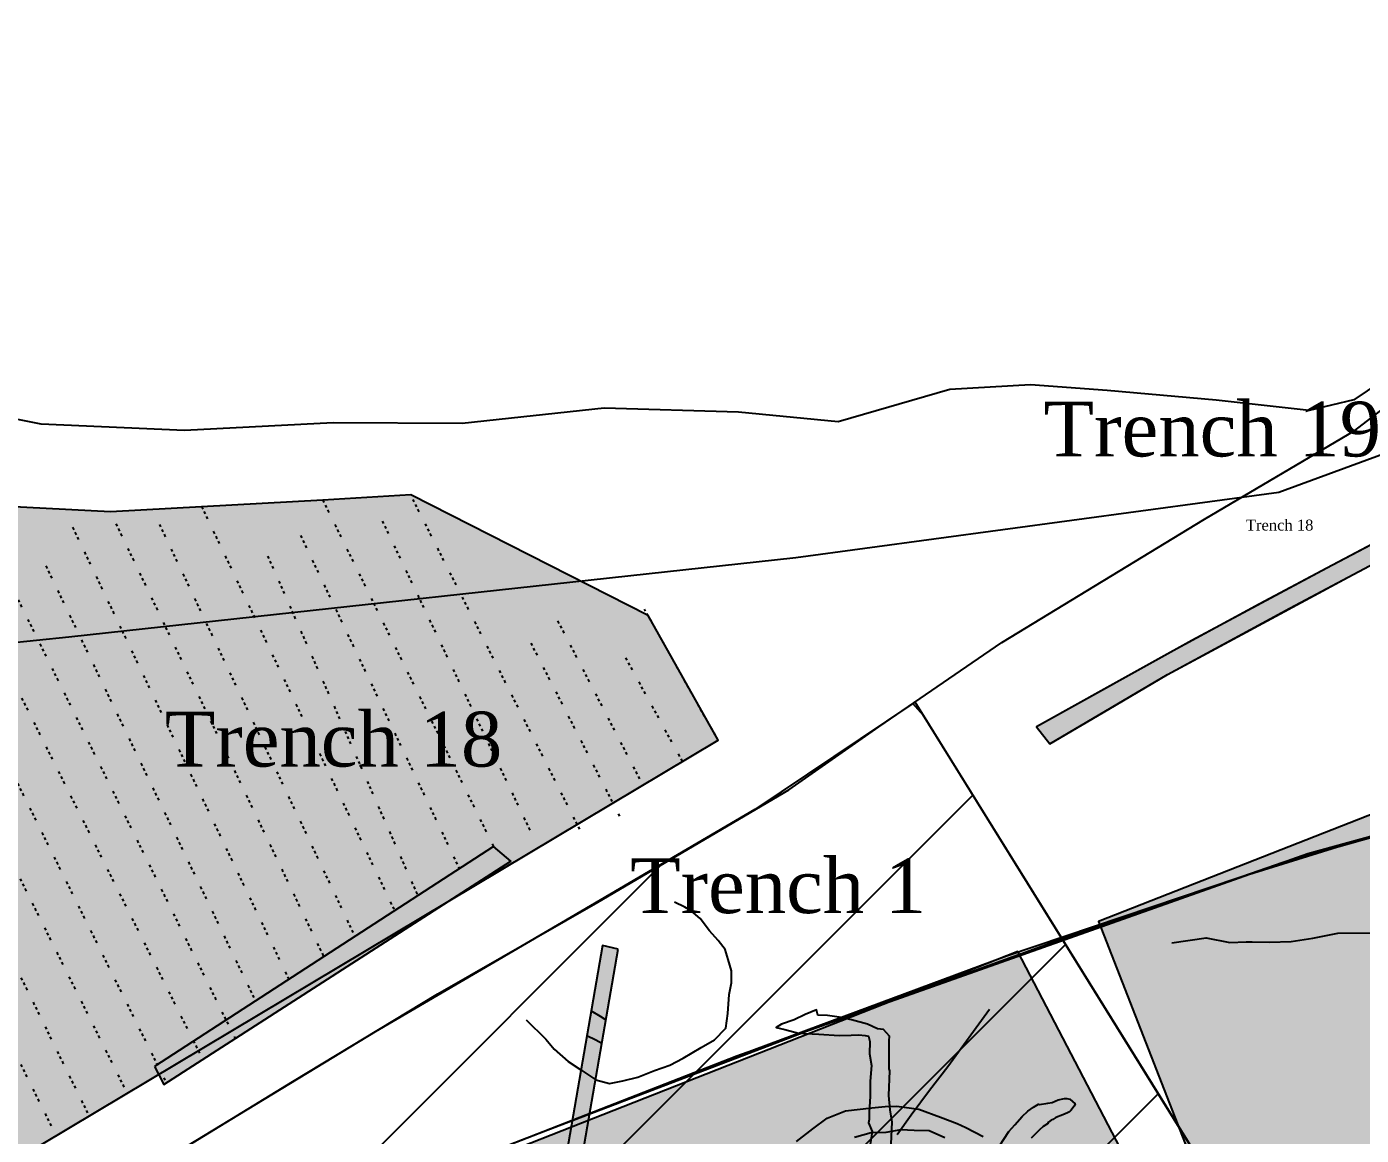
# Model space of a CAD drawing. Header units: feet. Extents: x 442639 to 445151, y 513727 to 516000.
# Drawn here: x 443506.1 to 443628, y 515178.1 to 515279.3 of the extents above; entities that cross this region are included whole.
import ezdxf

# ---------------------------------------------------------------- set-up
doc = ezdxf.new("R2010")
doc.units = ezdxf.units.FT
doc.header["$MEASUREMENT"] = 0
doc.linetypes.add('HMBC3', pattern=[2.5, 0.25, -0.25, 0.25, -0.25, 0.25, -0.25, -1])
for name, color, linetype in [('AI', 14, 'CONTINUOUS'), ('CM1', 8, 'CONTINUOUS'), ('EW_SURVEY2000', 40, 'CONTINUOUS'), ('FEATURES', 7, 'CONTINUOUS'), ('FIELDBOUNDARY', 82, 'CONTINUOUS'), ('FURROW', 8, 'CONTINUOUS'), ('FW_AREA97', 8, 'CONTINUOUS'), ('GEOAREA', 4, 'CONTINUOUS'), ('HEADINGS1', 7, 'CONTINUOUS'), ('PDA', 1, 'CONTINUOUS'), ('PDA2000', 6, 'CONTINUOUS'), ('PLANNINGAREA', 7, 'CONTINUOUS'), ('QUARRYEDGE', 41, 'CONTINUOUS'), ('TEXT', 7, 'CONTINUOUS'), ('TRENCH', 1, 'CONTINUOUS')]:
    doc.layers.add(name, color=color, linetype=linetype)
doc.styles.get("Standard").update_dxf_attribs({"font": 'times.ttf', "height": 2})

msp = doc.modelspace()

# ---------------------------------------------------------------- hatches: boundary and pattern name
at = {"layer": 'EW_SURVEY2000', "ltscale": 100}
h = msp.add_hatch(color=256, dxfattribs=at)
h.paths.add_polyline_path([(443387.49, 515117.76), (443401.94, 515116), (443428.8, 515129.76), (443458.44, 515145.99), (443467.66, 515152.82), (443474.37, 515156.42), (443492.59, 515168.41), (443569.23, 515214.18), (443562.84, 515225.56), (443541.17, 515236.56), (443533.13, 515236.09), (443513.75, 515235.02), (443496.67, 515235.9), (443480.54, 515251.5), (443472.45, 515259.77), (443467.05, 515262.62), (443447.75, 515267.72), (443430.83, 515268.38), (443415.83, 515258.34), (443372.53, 515236.03), (443370.21, 515232.87), (443369.84, 515215.28), (443369.89, 515206.05), (443371.86, 515194.23), (443371.9, 515186.32), (443373.79, 515174.04), (443375.62, 515162.58), (443378.06, 515149.15), (443380.23, 515137.18)])
h.paths.add_polyline_path([(443732.42, 514928.62), (443713.77, 514994.29), (443722.92, 515002.16), (443761.16, 515022.47), (443776.2, 515027.21), (443817.07, 515035.39), (443815.52, 515041.61), (443808.05, 515057.77), (443786.61, 515099.57), (443773.95, 515133.47), (443776.08, 515135.75), (443779.01, 515136.47), (443782.79, 515137.54), (443785.77, 515137.81), (443788.71, 515137.99), (443796.4, 515141.4), (443893.94, 515167.78), (443912.95, 515168.66), (443955.12, 515171), (443952.58, 515123.63), (443912.95, 515117.42), (443913.17, 515094.38), (443914.78, 515061.21), (443914.88, 515055.59), (443915.3, 515049.36), (443915.49, 515042.93), (443915.91, 515014.23), (443948.41, 515031.11), (443953.9, 515015.5), (443915.81, 514997.83), (443917.24, 514971.66), (443797.03, 514953.41), (443797.03, 514952.88), (443798.08, 514946.82)])
at = {"layer": 'FW_AREA97', "ltscale": 100}
h = msp.add_hatch(dxfattribs=at)
h.set_pattern_fill('ANSI31', color=8, scale=125, style=0)
h.paths.add_polyline_path([(443587.98, 515216.42), (443587.01, 515217.52), (443572.6, 515207.83), (443554.94, 515197.49), (443537.91, 515187.54), (443512.94, 515172.36), (443493.96, 515160.98), (443460.41, 515139.8), (443431.98, 515122.34), (443414.9, 515111.47), (443405.38, 515106.05), (443399.1, 515103.48), (443393.6, 515101.23), (443388.41, 515100.39), (443382.73, 515099.19), (443382.07, 515096.91), (443382.4, 515095.15), (443383.54, 515088.92), (443383.56, 515083.88), (443382.19, 515078.12), (443381.03, 515073.43), (443384.22, 515057.63), (443318.71, 515029.56), (443254, 515002.67), (443234.43, 514993.64), (443208.08, 514982), (443180.76, 514970.83), (443151.71, 514959.13), (443125.98, 514948.74), (443135.65, 514903.45), (443139.61, 514884.67), (443178.62, 514701.91), (443209.06, 514703.71), (443226.82, 514704.52), (443230.58, 514708.16), (443242.22, 514710.21), (443252.61, 514710.95), (443261.81, 514711.15), (443272.89, 514709.47), (443279.94, 514710.57), (443284.83, 514712.06), (443293.88, 514712.38), (443306.49, 514711.4), (443312.9, 514711.58), (443321.46, 514712.02), (443331.49, 514712.65), (443343.24, 514714.16), (443419.66, 514722.59), (443437.93, 514724.52), (443451.34, 514726.38), (443463.09, 514728.09), (443474.14, 514729.71), (443483.15, 514730.81), (443493.31, 514731.46), (443499.82, 514717.34), (443505.96, 514717.73), (443516.9, 514718.8), (443528.37, 514721.11), (443537.76, 514722.36), (443555.62, 514723.33), (443565.19, 514722.57), (443571.9, 514721.98), (443575.66, 514722.2), (443577.3, 514722.3), (443621.21, 514712.31), (443656.08, 514706.29), (443682.6, 514701.88), (443707.12, 514697.61), (443718.23, 514696.19), (443714.65, 514598.29), (443713.04, 514556.32), (443712.42, 514504.67), (443712.31, 514456.32), (443712.23, 514418.29), (443716.39, 514403.7), (443727.18, 514401.07), (443733.59, 514379.74), (443741.52, 514358.02), (443744.91, 514351.83), (443767.7, 514356.86), (443784.61, 514360.77), (443804.5, 514365.45), (443826.87, 514370.79), (443845.14, 514375.04), (443861.88, 514378.9), (443915.08, 514200), (443906.52, 514038.62), (443921, 514037.3), (443931.51, 514036.69), (443947.55, 514036.81), (443967.07, 514036.93), (443981.75, 514037.93), (444001.14, 514037.55), (444024.02, 514034.04), (444038.94, 514033.83), (444056.89, 514033.62), (444074.8, 514033.06), (444089.09, 514031.85), (444101.61, 514031.79), (444113.95, 514032.79), (444123.01, 514034.11), (444123.49, 514029.37), (444179.61, 514028.12), (444375.8, 514023.78), (444377.95, 514033.21), (444378.25, 514062.76), (444378.09, 514070.07), (444377.95, 514077.67), (444378.36, 514088.65), (444378.86, 514096.5), (444379.9, 514103.88), (444382.11, 514122.09), (444382.78, 514132.46), (444385.05, 514147.01), (444387.53, 514164.56), (444389.71, 514186.92), (444391.96, 514209.43), (444393.19, 514220.45), (444393.63, 514228.98), (444395.34, 514261.94), (444396.72, 514283.83), (444397.38, 514301.94), (444396.77, 514312.79), (444397.09, 514320.18), (444397.47, 514332.25), (444395.48, 514362.22), (444394.14, 514387.13), (444391.23, 514408.39), (444396.92, 514413.69), (444401.22, 514435.02), (444402.77, 514457.91), (444405.47, 514495.24), (444410.11, 514529.55), (444417.17, 514561.61), (444433.17, 514600.37), (444445.84, 514629.85), (444455.11, 514659.04), (444464.29, 514692.27), (444472.22, 514718.6), (444475.44, 514733.88), (444488.39, 514761.65), (444498.75, 514784.17), (444527.77, 514804.41), (444584.34, 514844.97), (444588.42, 514851.99), (444592.66, 514859.27), (444594.77, 514862.5), (444596.98, 514866.39), (444598.72, 514870.61), (444611.21, 514897.78), (444621.23, 514922.34), (444629.07, 514942.42), (444635.48, 514956.79), (444636.39, 514966.77), (444638.56, 514973.33), (444644.32, 514984.92), (444649.1, 514996.08), (444581.11, 515024.08), (444596.39, 515068.32), (444336.75, 515100), (444319.51, 515100.56), (444303.71, 515101.47), (444281.57, 515103.67), (444245.74, 515107.23), (444205.94, 515110.68), (444194.37, 515112.26), (444162.32, 515117.02), (444139.13, 515119.15), (444119.95, 515119.97), (444093.77, 515121.63), (444085.46, 515122.11), (444057.94, 515138.01), (444004.9, 515142.77), (444002.01, 515131.64), (444000, 515122.42), (443999.07, 515110.47), (443998.89, 515097.84), (443997.84, 515086.91), (443992.67, 515065.27), (443985.83, 515030.17), (443974.5, 514977.22), (443969.91, 514974.09), (443965.16, 514973.73), (443962.39, 514975.36), (443950.05, 514978.69), (443943.97, 514976.45), (443795.15, 514953.04), (443786.9, 514952.36), (443728.66, 514937.26), (443713.62, 514985.75), (443699.92, 514992.36), (443696.24, 515003), (443692.28, 515017.76), (443687.48, 515027.81), (443679.88, 515041.36), (443672.69, 515053.24), (443666.54, 515059.22), (443649.37, 515102.32), (443639.18, 515121.19), (443626.88, 515153.74), (443593.81, 515207.04)])
at = {"layer": 'GEOAREA', "ltscale": 100}
h = msp.add_hatch(color=256, dxfattribs=at)
h.paths.add_polyline_path([(443360, 514713.43), (443420, 514713.43), (443420, 514513.43), (443360, 514513.43)])
h.paths.add_polyline_path([(443161.3, 514956.17), (443259.24, 514712.97), (443265.02, 514715.53), (443265.35, 514714.69), (443282.2, 514714.85), (443293.91, 514714.21), (443300.25, 514713.29), (443301.92, 514714.04), (443221.12, 514915.56), (443333.24, 514960.74), (443427.48, 514725.7), (443429.23, 514726.39), (443429.6, 514725.69), (443440.81, 514730.09), (443442.16, 514728.53), (443447.24, 514730.42), (443448.24, 514728.6), (443453.83, 514728.86), (443486.12, 514741.69), (443389.25, 514983.38), (443400.11, 514987.7), (443388.72, 515022.13), (443384.68, 515039.8), (443386.19, 515044.84), (443385.55, 515046.68)])
h.paths.add_polyline_path([(443475.55, 514974.96), (443494.04, 514982.2), (443528.27, 514895.27), (443598.68, 514934.88), (443568.37, 515011.26), (443605.44, 515025.95), (443633.22, 514955.52), (443668.45, 514975.1), (443649.94, 515021.85), (443668.44, 515029.35), (443616.21, 515161.7), (443614.21, 515161.11), (443596.59, 515194.88), (443509.51, 515160.6), (443523.97, 515123.28), (443505.55, 515116), (443512.86, 515097.39), (443383.1, 515046.26), (443405.13, 514990.4), (443460.79, 515012.21)])
h.paths.add_polyline_path([(443790.65, 515270.83), (443603.97, 515197.6), (443614.29, 515171.16), (443628.27, 515143.04), (443775.08, 515200.38), (443868.78, 514960.66), (443876.51, 514963.64), (443877.71, 514961.96), (443906.76, 514973.29)])
h.paths.add_polyline_path([(443689.64, 514984.39), (443668.53, 514973.81), (443650.78, 514962.25), (443637.27, 514954.51), (443740.91, 514697.98), (443746.03, 514696.62), (443750.91, 514696.61), (443761.75, 514694.84), (443779.89, 514693.64), (443790.72, 514690.55), (443806.2, 514690.19), (443808.45, 514691.12)])
h.paths.add_polyline_path([(443584.52, 514924.29), (443566.74, 514914.94), (443551.46, 514904.7), (443532.46, 514893.52), (443602.45, 514721.25), (443620.62, 514717.01), (443626.38, 514714.97), (443645.65, 514712.1), (443666.28, 514707.46), (443671.59, 514709.52)])
at = {"layer": 'TRENCH', "ltscale": 100}
h = msp.add_hatch(color=256, dxfattribs=at)
h.paths.add_polyline_path([(443444.35, 515139.57), (443443.37, 515141.01), (443407.55, 515121.49), (443408.2, 515120.09)])
h.paths.add_polyline_path([(443483.25, 515162), (443484.9, 515162.65), (443466.73, 515198.21), (443465.42, 515197.54)])
h.paths.add_polyline_path([(443517.75, 515184.37), (443518.62, 515182.72), (443550.31, 515203.13), (443548.72, 515204.45)])
h.paths.add_polyline_path([(443679.5, 515139.26), (443681.18, 515139.75), (443643.75, 515232.77), (443642.15, 515232.13)], flags=17)
h.paths.add_polyline_path([(443560.1, 515195.09), (443558.69, 515195.42), (443539.71, 515085.73), (443541.12, 515085.45)])
h.paths.add_polyline_path([(443441.82, 515053.5), (443442.37, 515054.81), (443429.88, 515059.6), (443429.55, 515058.14)])
h.paths.add_polyline_path([(443454.4, 515012.92), (443453.08, 515013.42), (443457.19, 515024.46), (443458.55, 515023.95)])
h.paths.add_polyline_path([(443526.59, 515085.07), (443525.15, 515084.89), (443540.61, 514936.24), (443542.14, 514936.49)])
h.paths.add_polyline_path([(443457.83, 514965.49), (443457.32, 514966.92), (443420.54, 514952.89), (443421.04, 514951.48)])
h.paths.add_polyline_path([(443586.69, 515064.09), (443587.93, 515064.66), (443598.83, 515036.69), (443597.52, 515036.26)])
h.paths.add_polyline_path([(443642.33, 515065.43), (443642.18, 515063.91), (443602.51, 515066.57), (443602.62, 515068.05)], flags=17)
h.paths.add_polyline_path([(443629.65, 515090.05), (443628.27, 515090.17), (443629.1, 515100.32), (443630.55, 515100.23)], flags=17)
h.paths.add_polyline_path([(443641.9, 515046.46), (443640.78, 515027.02), (443642.26, 515026.96), (443643.41, 515046.53)], flags=17)
h.paths.add_polyline_path([(443613.37, 514921.6), (443614.82, 514922.26), (443652.75, 514829.5), (443651.11, 514829.19)])
h.paths.add_polyline_path([(443748.7, 514887.44), (443747.54, 514886.42), (443800.31, 514826.51), (443801.53, 514827.65)])
h.paths.add_polyline_path([(443778.33, 515074.97), (443776.55, 515074.41), (443773.7, 515090.48), (443775.7, 515091.08)], flags=17)
h.paths.add_polyline_path([(443871.28, 515019.2), (443870.52, 515017.46), (443849.05, 515029.42), (443850.46, 515031.68)], flags=17)
h.paths.add_polyline_path([(443847.13, 515072.65), (443845.19, 515072.04), (443842.71, 515082.19), (443845.17, 515082.53)], flags=17)
h.paths.add_polyline_path([(444045.31, 514982.3), (444049.13, 514979.07), (444045.89, 514975.25), (444042.08, 514978.49)])
h.paths.add_polyline_path([(444115.96, 514979.57), (444120.01, 514982.5), (444122.94, 514978.45), (444118.9, 514975.52)])
h.paths.add_polyline_path([(444190.81, 514982.44), (444195.11, 514984.99), (444197.66, 514980.69), (444193.36, 514978.14)])
h.paths.add_polyline_path([(444048.71, 515084.2), (444052.38, 515087.59), (444055.78, 515083.92), (444052.1, 515080.52)])
h.paths.add_polyline_path([(444124.08, 515073.63), (444128.31, 515076.3), (444130.97, 515072.06), (444126.74, 515069.4)])
h.paths.add_polyline_path([(444049.72, 515169.78), (444054.69, 515170.27), (444055.18, 515165.3), (444050.21, 515164.81)])
h.paths.add_polyline_path([(444115.39, 515183.69), (444119.42, 515186.65), (444122.38, 515182.62), (444118.35, 515179.66)])
h.paths.add_polyline_path([(444185.17, 515149.89), (444188.84, 515153.29), (444192.23, 515149.62), (444188.56, 515146.22)])
edge = h.paths.add_edge_path()
edge.add_line((443661.11, 515245.62), (443660.64, 515247.34))
edge.add_line((443660.64, 515247.34), (443648.08, 515241.69))
edge.add_line((443648.08, 515241.69), (443637.36, 515236.49))
edge.add_line((443637.36, 515236.49), (443624.81, 515229.89))
edge.add_line((443624.81, 515229.89), (443612.5, 515223.26))
edge.add_line((443612.5, 515223.26), (443598.3, 515215.38))
edge.add_line((443598.3, 515215.38), (443599.54, 515213.85))
edge.add_line((443599.54, 515213.85), (443610.28, 515220.16))
edge.add_line((443610.28, 515220.16), (443621.44, 515226.21))
edge.add_line((443621.44, 515226.21), (443632.1, 515231.88))
edge.add_line((443632.1, 515231.88), (443644.21, 515237.87))
edge.add_line((443644.21, 515237.87), (443661.11, 515245.62))
edge.add_line((443876.09, 514893.12), (443976.09, 514893.12))
msp.add_hatch(color=256, dxfattribs=at).paths.add_polyline_path([(443598.3, 515215.38), (443599.54, 515213.85), (443604.91, 515217.01), (443610.28, 515220.16), (443615.86, 515223.19), (443626.77, 515229.04), (443632.1, 515231.88), (443641.95, 515236.76), (443652.66, 515241.75), (443658.21, 515244.29), (443661.11, 515245.62), (443660.64, 515247.34), (443656.82, 515245.62), (443649.92, 515242.52), (443645.23, 515240.31), (443638.82, 515237.2), (443634.32, 515234.9), (443624.81, 515229.89), (443618.65, 515226.58), (443610.79, 515222.32), (443604.49, 515218.82), (443599.14, 515215.85)])

# ---------------------------------------------------------------- linework, layer by layer
at = {"layer": 'AI', "color": 17}
msp.add_lwpolyline([(443578.69, 515126.03, 0.000001), (443578.9, 515127.37, 0.000001), (443579.05, 515128.32, 0.000039)], format="xyb", dxfattribs=at)
for points in [[(443585.05, 515177.32), (443585.14, 515179.28), (443584.94, 515180.41), (443584.81, 515181.72), (443584.92, 515183.97), (443584.85, 515184.15), (443584.86, 515186.71), (443584.88, 515187.15), (443584.34, 515187.75), (443583.79, 515187.82), (443582.88, 515188.25), (443581.41, 515188.63), (443580.3, 515188.88), (443579.22, 515189.03), (443578.35, 515189.05), (443578.22, 515189.54), (443577.18, 515189.12), (443576.19, 515188.62), (443575.02, 515188.24), (443574.53, 515187.95), (443575.33, 515187.74), (443576.56, 515187.43), (443578.43, 515187.33), (443580.28, 515187.19), (443581.39, 515187.24), (443582.09, 515187.26), (443582.65, 515187.21), (443582.98, 515187.15), (443583.08, 515186.67), (443583.07, 515185.52), (443583.23, 515184.46), (443583.12, 515183.03), (443583.13, 515181.65), (443583.04, 515180.19), (443583.03, 515179.52), (443582.98, 515179.22), (443583.31, 515178.44), (443583.11, 515177.26)], [(443594.93, 515177.14), (443595.77, 515178.45), (443596.34, 515179.06), (443596.99, 515179.8), (443597.53, 515180.3), (443598.03, 515180.67), (443598.48, 515180.94), (443598.58, 515180.89), (443599.35, 515181.03), (443599.75, 515181.1), (443600.29, 515181.32), (443600.86, 515181.46), (443601.07, 515181.44), (443601.35, 515181.38), (443601.85, 515180.98), (443601.75, 515180.74), (443601.45, 515180.36), (443601.32, 515180.22), (443601.15, 515180.15), (443600.7, 515179.97), (443600.09, 515179.73), (443599.8, 515179.53), (443599.64, 515179.46), (443599.42, 515179.29), (443599.31, 515179.13), (443598.92, 515178.89), (443598.57, 515178.58), (443597.83, 515177.83)], [(443576.39, 515177.53), (443577.88, 515178.69), (443579.2, 515179.65), (443580.88, 515180.32), (443583.26, 515180.61), (443584.48, 515180.71), (443585.56, 515180.76), (443587.55, 515180.48), (443589.53, 515179.74), (443591.05, 515179.16), (443591.87, 515178.8), (443593.43, 515177.98)], [(443589.94, 515177.85), (443588.51, 515178.51), (443587.15, 515178.52), (443585.91, 515178.59), (443584.54, 515178.34), (443583.21, 515178.32), (443581.68, 515177.88)]]:
    msp.add_lwpolyline(points, dxfattribs=at)
at = {"layer": 'CM1', "ltscale": 100, "flags": 128}
for points in [[(443551.7, 515188.65), (443553.5, 515186.86), (443554.27, 515185.96), (443555.55, 515184.84), (443556.69, 515184.08), (443558.07, 515183.16), (443559.33, 515182.83), (443560.53, 515183.06), (443561.89, 515183.41), (443563.43, 515184.01), (443564.83, 515184.49), (443566.03, 515185.13), (443567.68, 515186.1), (443568.9, 515186.81), (443569.93, 515187.88), (443570.13, 515189.22), (443570.23, 515190.96), (443570.45, 515192.01), (443570.45, 515193.11), (443570.16, 515194.14), (443569.87, 515195.06), (443569.25, 515195.89), (443568.44, 515196.77), (443567.6, 515197.88), (443566.77, 515198.58), (443566.2, 515198.93), (443565.25, 515199.37)], [(443610.68, 515195.66), (443613.79, 515196.13), (443615.95, 515195.7), (443617.46, 515195.77), (443618, 515195.76), (443619.58, 515195.73), (443621.58, 515195.79), (443623.54, 515196.09), (443625.83, 515196.55), (443629.08, 515196.59), (443631.38, 515196.55), (443633.31, 515196.43), (443635.03, 515196.51), (443638.68, 515196.36), (443639.65, 515196.35)], [(443585.58, 515178.16), (443586.85, 515179.97), (443588.55, 515182.22), (443590.2, 515184.38), (443594.01, 515189.6)]]:
    msp.add_lwpolyline(points, dxfattribs=at)
at = {"layer": 'EW_SURVEY2000', "ltscale": 100}
msp.add_lwpolyline([(443387.49, 515117.76), (443401.94, 515116), (443428.8, 515129.76), (443458.44, 515145.99), (443467.66, 515152.82), (443474.37, 515156.42), (443492.59, 515168.41), (443569.23, 515214.18), (443562.84, 515225.56), (443541.17, 515236.56), (443533.13, 515236.09), (443513.75, 515235.02), (443496.67, 515235.9), (443480.54, 515251.5), (443472.45, 515259.77), (443467.05, 515262.62), (443447.75, 515267.72), (443430.83, 515268.38), (443415.83, 515258.34), (443372.53, 515236.03)], dxfattribs=at)
at = {"layer": 'FEATURES', "linetype": 'Continuous'}
for points in [[(443557.65, 515189.46), (443558.46, 515188.96), (443558.99, 515188.65)], [(443558.61, 515186.46), (443558.08, 515186.79), (443557.26, 515187.18)]]:
    msp.add_lwpolyline(points, dxfattribs=at)
at = {"layer": 'FIELDBOUNDARY'}
for points in [[(443393.15, 515101.05), (443406.86, 515106.65), (443418.88, 515113.86), (443433.52, 515123.34), (443449.04, 515132.52), (443462.47, 515141.12), (443482.61, 515154.16), (443498.24, 515163.54), (443516.68, 515174.6), (443530.4, 515183), (443543.63, 515191), (443558.25, 515199.38), (443575.68, 515209.65), (443583.9, 515215.39), (443595.13, 515223.1), (443613.66, 515234.36), (443627.39, 515242.45), (443636.11, 515249.18), (443654.36, 515263.33), (443654.36, 515263.33), (443663.31, 515273.26), (443662.21, 515287.93)], [(443587.21, 515217.66), (443626.81, 515153.95)]]:
    msp.add_lwpolyline(points, dxfattribs=at)
at = {"layer": 'FURROW', "linetype": 'HMBC3', "flags": 128}
for points in [[(443508.35, 515178.95), (443467.05, 515262.62)], [(443472.45, 515259.77), (443511.64, 515180.15)], [(443515.01, 515182.5), (443480.54, 515251.5)], [(443556.6, 515206.03), (443541.16, 515236.57)], [(443496.67, 515235.9), (443522.11, 515185.11)], [(443522.06, 515235.5), (443539.67, 515198.63)], [(443533.13, 515236.09), (443548.72, 515204.45)], [(443493.02, 515234.84), (443518.77, 515183.01)], [(443533.2, 515194.49), (443513.75, 515235.02)], [(443518.21, 515233.87), (443535.99, 515196.39)], [(443545.65, 515202.39), (443530.62, 515233.93)], [(443538.57, 515234.17), (443552.26, 515205.48)], [(443510.28, 515233.61), (443530, 515192.38)], [(443541.77, 515200.11), (443527.65, 515232.06)], [(443526.86, 515190.66), (443507.84, 515230.14)], [(443505.08, 515227.44), (443525.15, 515186.88)], [(443569.23, 515214.18), (443562.52, 515226.12)], [(443554.58, 515225.06), (443562.24, 515210.27)], [(443552.13, 515223.03), (443560.26, 515207.17)], [(443560.78, 515221.68), (443566.04, 515212.08)]]:
    msp.add_lwpolyline(points, dxfattribs=at)
at = {"layer": 'FW_AREA97', "color": 8, "ltscale": 100}
msp.add_lwpolyline([(443687.48, 515027.81), (443679.88, 515041.36), (443672.69, 515053.24), (443666.54, 515059.22), (443649.37, 515102.32), (443639.18, 515121.19), (443626.88, 515153.74), (443593.81, 515207.04), (443587.98, 515216.42), (443587.01, 515217.52), (443572.6, 515207.83), (443554.94, 515197.49), (443537.91, 515187.54), (443512.94, 515172.36), (443493.96, 515160.98), (443460.41, 515139.8), (443431.98, 515122.34), (443414.9, 515111.47), (443405.38, 515106.05), (443399.1, 515103.48), (443393.6, 515101.23)], dxfattribs=at)
at = {"layer": 'GEOAREA', "ltscale": 100}
for points in [[(443790.65, 515270.83), (443603.97, 515197.6), (443614.29, 515171.16), (443628.27, 515143.04), (443775.08, 515200.38), (443868.78, 514960.66), (443876.51, 514963.64), (443877.71, 514961.96), (443906.76, 514973.29)], [(443475.55, 514974.96), (443494.04, 514982.2), (443528.27, 514895.27), (443598.68, 514934.88), (443568.37, 515011.26), (443605.44, 515025.95), (443633.22, 514955.52), (443668.45, 514975.1), (443649.94, 515021.85), (443668.44, 515029.35), (443616.21, 515161.7), (443614.21, 515161.11), (443596.59, 515194.88), (443509.51, 515160.6), (443523.97, 515123.28), (443505.55, 515116), (443512.86, 515097.39), (443383.1, 515046.26), (443405.13, 514990.4), (443460.79, 515012.21)]]:
    msp.add_lwpolyline(points, close=True, dxfattribs=at)
at = {"layer": 'PDA', "ltscale": 100}
msp.add_lwpolyline([(443381.51, 515087.46), (443400, 515100.59), (443417.84, 515112.3), (443433.74, 515123.11), (443448.33, 515133.1), (443461.16, 515138.93), (443496.7, 515155.1), (443524.48, 515167.21), (443551.37, 515177.71), (443577.96, 515187.84), (443600.64, 515196.04), (443620.82, 515203.03), (443648.41, 515210.79), (443683.14, 515220.34), (443722.92, 515224.25), (443773.14, 515211.46), (443809.17, 515189.88), (443838.54, 515166.86), (443856.57, 515150.33), (443878.81, 515116.86), (443891.11, 515083.41), (443894.76, 515056.92), (443895.74, 515034.02), (443891.25, 515023.97)], dxfattribs=at)
at = {"layer": 'PDA2000', "ltscale": 100}
for points in [[(443789.27, 515272.87), (443757.48, 515275.27), (443710.18, 515269.75), (443620.45, 515236.79), (443576.34, 515230.81), (443509.94, 515223.59), (443486.28, 515221.13), (443482.67, 515220.37), (443445.21, 515204.6), (443395.91, 515152.93), (443377.02, 515102.36)], [(443390.51, 515093.71), (443401.11, 515101.32), (443414.62, 515110.11), (443426.4, 515118.11), (443442.55, 515129.14), (443447.75, 515132.63), (443479.29, 515147.18), (443508.38, 515160.42), (443543.88, 515174.79), (443572.55, 515185.92), (443595.57, 515194.47), (443616.79, 515201.63), (443629.32, 515205.54), (443650.76, 515210.73), (443680.59, 515219.65), (443709, 515222.88), (443724.34, 515223.89), (443773.67, 515211.15)]]:
    msp.add_lwpolyline(points, dxfattribs=at)
at = {"layer": 'PLANNINGAREA'}
msp.add_lwpolyline([(443383.62, 515089.03), (443448.61, 515133.22), (443516.09, 515163.93), (443570.94, 515185.35), (443623.09, 515203.83), (443683.74, 515220.51), (443723, 515224.26), (443772.34, 515211.94), (443807.94, 515190.84), (443838.52, 515166.88), (443858.24, 515148.81), (443878.48, 515117.74), (443891, 515084.28), (443895.09, 515054.58), (443895.56, 515034.56)], dxfattribs=at)
at = {"layer": 'QUARRYEDGE'}
msp.add_lwpolyline([(443636.93, 515251.77), (443627.3, 515245.25), (443623.21, 515244.27), (443614.73, 515245.23), (443604.76, 515246.09), (443597.77, 515246.63), (443590.39, 515246.18), (443580.19, 515243.25), (443571.11, 515244.11), (443558.84, 515244.49), (443545.86, 515243.08), (443534.08, 515243.15), (443520.5, 515242.44), (443507.43, 515243.02), (443495.47, 515245.39)], dxfattribs=at)
at = {"layer": 'TRENCH', "linetype": 'Continuous'}
msp.add_lwpolyline([(443661.11, 515245.62), (443660.64, 515247.34), (443648.08, 515241.69), (443637.36, 515236.49), (443624.81, 515229.89), (443612.5, 515223.26), (443598.3, 515215.38), (443599.54, 515213.85), (443610.28, 515220.16), (443621.44, 515226.21), (443632.1, 515231.88), (443644.21, 515237.87), (443661.11, 515245.62)], dxfattribs=at)
at = {"layer": 'TRENCH', "ltscale": 100}
msp.add_lwpolyline([(443598.3, 515215.38), (443599.54, 515213.85), (443604.91, 515217.01), (443610.28, 515220.16), (443615.86, 515223.19), (443626.77, 515229.04), (443632.1, 515231.88), (443641.95, 515236.76), (443652.66, 515241.75), (443658.21, 515244.29), (443661.11, 515245.62), (443660.64, 515247.34), (443656.82, 515245.62), (443649.92, 515242.52), (443645.23, 515240.31), (443638.82, 515237.2), (443634.32, 515234.9), (443624.81, 515229.89), (443618.65, 515226.58), (443610.79, 515222.32), (443604.49, 515218.82), (443599.14, 515215.85), (443598.3, 515215.38)], close=True, dxfattribs=at)
at = {"layer": 'TRENCH', "linetype": 'Continuous'}
for points in [[(443517.75, 515184.37), (443518.62, 515182.72), (443550.31, 515203.13), (443548.72, 515204.45)], [(443560.1, 515195.09), (443558.69, 515195.42), (443539.71, 515085.73), (443541.12, 515085.45)]]:
    msp.add_lwpolyline(points, close=True, dxfattribs=at)

# ---------------------------------------------------------------- texts
at = {"layer": 'HEADINGS1', "ltscale": 100}
for s, p in [('Trench 19', (443598.95, 515240.08)), ('Trench 18', (443518.7, 515211.76)), ('Trench 1', (443561.19, 515198.38))]:
    msp.add_text(s, height=5, dxfattribs=at).set_placement(p)
at = {"layer": 'TEXT', "ltscale": 100}
msp.add_text('Trench 18', height=1, dxfattribs=at).set_placement((443617.43, 515233.31))

doc.saveas('drawing.dxf')
